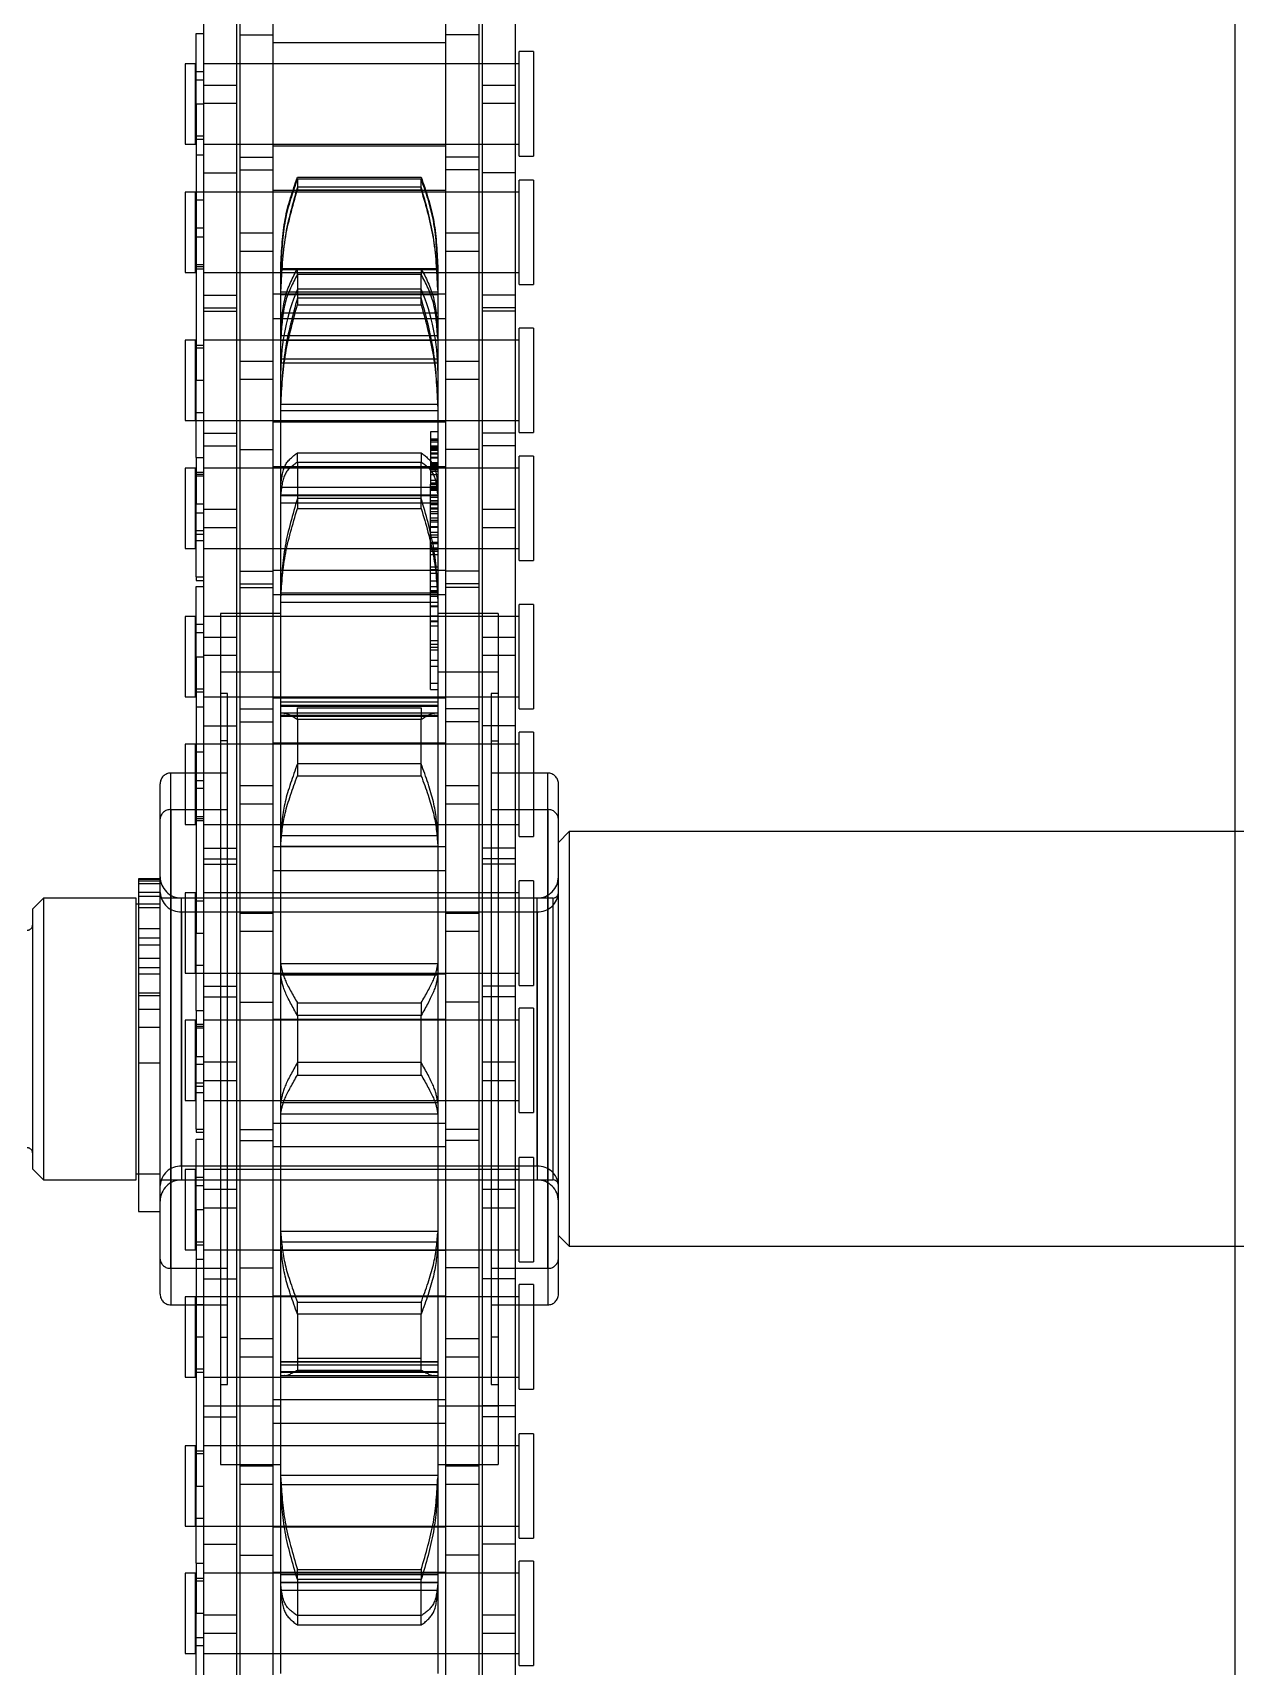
# Model space of a CAD drawing. Header units: metres. Extents: x 0 to 63075, y 0 to 44550.
# Drawn here: x 14335 to 14390.3, y 28570.7 to 28645.7 of the extents above; entities that cross this region are included whole.
import ezdxf

# ---------------------------------------------------------------- set-up
doc = ezdxf.new("R2010")
doc.units = ezdxf.units.M
doc.header["$LTSCALE"] = 75
doc.linetypes.add('HIDDEN2', pattern=[4.7625, 3.175, -1.5875])
for name, color, linetype in [('SDM', 7, 'Continuous'), ('SL1', 8, 'Continuous'), ('SL4', 4, 'Continuous'), ('ST1', 7, 'HIDDEN2')]:
    doc.layers.add(name, color=color, linetype=linetype)

# ---------------------------------------------------------------- blocks, each defined once
blk = doc.blocks.new('A$C29c634ac')
at = {"layer": 'SL1'}
for radius, start, end in [(1821.5, 111.633291, 68.366709), (1758, 110.233541, 69.766459), (1758, 110.234334, 69.765666), (1750, 110.330114, 69.669886)]:
    blk.add_arc((6310.008, 7583.117), radius, start, end, dxfattribs=at)
blk = doc.blocks.new('A$Ca53c419a')
at = {"layer": 'SL4'}
for p, q in [((3669.713, 420.765), (4338.528, 420.765)), ((4160.188, 420.765), (4160.188, 281.235)), ((4179.238, 281.235), (4179.238, 420.765))]:
    blk.add_line(p, q, dxfattribs=at)
at = {"layer": 'ST1'}
for p, q in [((4163.738, 476), (4163.238, 475.5)), ((4163.738, 476), (4175.688, 476)), ((4176.188, 475.5), (4175.688, 476)), ((4176.188, 475.5), (4163.238, 475.5)), ((4163.238, 475.5), (4163.238, 471.245)), ((4176.188, 471.245), (4176.188, 475.5)), ((4177.074, 471.145), (4161.787, 471.145)), ((4161.787, 471.145), (4161.787, 470.145)), ((4163.238, 471.245), (4175.296, 471.245)), ((4163.513, 471.245), (4163.513, 470.145)), ((4163.513, 471.145), (4163.513, 470.145)), ((4168.62, 471.145), (4168.62, 470.145)), ((4170.257, 471.145), (4170.257, 470.145)), ((4171.082, 471.145), (4171.082, 470.145)), ((4171.716, 471.145), (4171.716, 470.145)), ((4171.84, 471.145), (4171.84, 470.145)), ((4172.711, 471.145), (4172.711, 470.145)), ((4172.989, 471.145), (4172.989, 470.145)), ((4173.416, 470.145), (4173.416, 471.145)), ((4174.044, 471.145), (4174.044, 470.145)), ((4174.355, 471.145), (4174.355, 470.145)), ((4174.787, 471.145), (4174.787, 470.145)), ((4175.296, 471.245), (4176.188, 471.245)), ((4175.744, 470.145), (4175.744, 471.145)), ((4175.913, 470.145), (4175.913, 471.245)), ((4175.913, 470.145), (4175.913, 471.145)), ((4176.271, 471.145), (4176.271, 470.145)), ((4176.46, 471.145), (4176.46, 470.145)), ((4176.463, 471.145), (4176.463, 470.145)), ((4176.849, 471.145), (4176.849, 470.145)), ((4176.983, 471.145), (4176.983, 470.145)), ((4177.042, 470.145), (4177.042, 471.145)), ((4177.074, 470.145), (4177.074, 471.145)), ((4157.986, 470.145), (4179.825, 470.145)), ((4163.238, 470.145), (4163.238, 452.105)), ((4176.188, 452.105), (4176.188, 470.145)), ((4179.825, 470.145), (4181.439, 470.145)), ((4180.247, 469.656), (4157.498, 469.656)), ((4157.498, 469.656), (4157.498, 467.056)), ((4159.178, 469.656), (4159.178, 467.056)), ((4159.178, 469.656), (4181.927, 469.656)), ((4163.238, 469.168), (4163.238, 452.832)), ((4175.561, 469.168), (4163.243, 469.168)), ((4163.864, 452.832), (4163.864, 469.168)), ((4163.864, 469.168), (4176.182, 469.168)), ((4175.561, 469.168), (4175.561, 452.832)), ((4176.188, 452.832), (4176.188, 469.168)), ((4180.247, 467.056), (4180.247, 469.656)), ((4181.928, 467.056), (4181.928, 469.656)), ((4140.096, 468.489), (4143.327, 468.489)), ((4145.172, 469), (4141.482, 469)), ((4141.482, 469), (4141.482, 468.526)), ((4141.482, 468.526), (4145.172, 468.526)), ((4141.851, 468.526), (4141.851, 468.157)), ((4142.22, 468.489), (4142.22, 468.157)), ((4143.327, 468.489), (4143.327, 468.157)), ((4145.623, 468.489), (4143.327, 468.489)), ((4144.803, 468.157), (4144.803, 468.526)), ((4144.946, 468.489), (4144.946, 468.157)), ((4145.172, 468.526), (4145.172, 469)), ((4145.623, 468.489), (4149.175, 468.489)), ((4145.623, 468.489), (4145.623, 468.157)), ((4151.02, 469), (4147.33, 469)), ((4147.33, 469), (4147.33, 468.526)), ((4147.33, 468.526), (4151.02, 468.526)), ((4147.33, 468.489), (4147.33, 466.637)), ((4147.699, 468.526), (4147.699, 468.157)), ((4149.175, 468.489), (4149.175, 468.157)), ((4161.875, 468.489), (4149.175, 468.489)), ((4150.651, 468.157), (4150.651, 468.526)), ((4150.794, 468.489), (4150.794, 468.157)), ((4151.02, 468.526), (4151.02, 469)), ((4157.872, 469), (4154.182, 469)), ((4154.182, 469), (4154.182, 468.526)), ((4154.182, 468.526), (4157.872, 468.526)), ((4154.408, 468.489), (4154.408, 468.157)), ((4154.551, 468.526), (4154.551, 468.157)), ((4156.027, 468.489), (4156.027, 468.157)), ((4157.503, 468.157), (4157.503, 468.526)), ((4157.872, 468.526), (4157.872, 469)), ((4157.872, 466.637), (4157.872, 468.489)), ((4159.579, 468.157), (4159.579, 468.489)), ((4163.72, 469), (4160.03, 469)), ((4160.03, 469), (4160.03, 468.526)), ((4160.03, 468.526), (4163.72, 468.526)), ((4160.256, 468.489), (4160.256, 468.157)), ((4160.399, 468.526), (4160.399, 468.157)), ((4161.875, 468.489), (4161.875, 468.157)), ((4161.875, 468.489), (4165.106, 468.489)), ((4162.982, 468.489), (4162.982, 468.157)), ((4163.351, 468.157), (4163.351, 468.526)), ((4163.72, 468.526), (4163.72, 469)), ((4165.106, 468.489), (4165.106, 468.157)), ((4165.427, 468.489), (4165.427, 468.157)), ((4165.572, 468.489), (4165.427, 468.489)), ((4165.572, 468.489), (4165.572, 468.157)), ((4165.572, 468.489), (4168.901, 468.489)), ((4166.884, 469), (4166.882, 469)), ((4166.882, 469), (4166.882, 468.526)), ((4166.882, 468.526), (4170.572, 468.526)), ((4170.572, 469), (4166.884, 469)), ((4167.251, 468.526), (4167.251, 468.157)), ((4167.549, 468.489), (4167.549, 468.157)), ((4167.693, 468.489), (4167.693, 468.157)), ((4168.553, 468.489), (4168.553, 468.157)), ((4168.901, 468.489), (4168.901, 468.157)), ((4171.023, 468.489), (4168.901, 468.489)), ((4170.203, 468.157), (4170.203, 468.526)), ((4170.3, 468.489), (4170.3, 468.157)), ((4170.387, 468.489), (4170.387, 468.157)), ((4170.572, 468.526), (4170.572, 469)), ((4171.023, 468.489), (4174.575, 468.489)), ((4171.023, 468.489), (4171.023, 468.157)), ((4176.42, 469), (4172.73, 469)), ((4172.73, 469), (4172.73, 468.526)), ((4172.73, 468.526), (4176.42, 468.526)), ((4172.73, 468.489), (4172.73, 466.637)), ((4173.099, 468.526), (4173.099, 468.157)), ((4174.575, 468.489), (4174.575, 468.157)), ((4187.275, 468.489), (4174.575, 468.489)), ((4176.051, 468.157), (4176.051, 468.526)), ((4176.194, 468.489), (4176.194, 468.157)), ((4176.42, 468.526), (4176.42, 469)), ((4179.569, 469), (4179.566, 469)), ((4179.566, 469), (4179.566, 468.526)), ((4179.566, 468.526), (4183.256, 468.526)), ((4183.256, 469), (4179.569, 469)), ((4179.751, 468.489), (4179.751, 468.157)), ((4179.838, 468.489), (4179.838, 468.157)), ((4179.935, 468.526), (4179.935, 468.157)), ((4181.237, 468.489), (4181.237, 468.157)), ((4181.585, 468.489), (4181.585, 468.157)), ((4182.887, 468.157), (4182.887, 468.526)), ((4183.256, 468.526), (4183.256, 469)), ((4183.256, 466.637), (4183.256, 468.489)), ((4184.963, 468.157), (4184.963, 468.489)), ((4189.12, 469), (4185.43, 469)), ((4185.43, 469), (4185.43, 468.526)), ((4185.43, 468.526), (4189.12, 468.526)), ((4185.656, 468.489), (4185.656, 468.157)), ((4185.799, 468.526), (4185.799, 468.157)), ((4187.275, 468.489), (4187.275, 468.157)), ((4187.275, 468.489), (4190.506, 468.489)), ((4188.382, 468.489), (4188.382, 468.157)), ((4188.751, 468.157), (4188.751, 468.526)), ((4189.12, 468.526), (4189.12, 469)), ((4190.506, 468.489), (4190.506, 468.157)), ((4190.778, 468.489), (4190.778, 468.157)), ((4190.951, 468.489), (4190.778, 468.489)), ((4190.951, 468.489), (4190.951, 468.157)), ((4190.951, 468.489), (4194.297, 468.489)), ((4192.248, 469), (4192.245, 469)), ((4192.245, 469), (4192.245, 468.526)), ((4192.245, 468.526), (4195.935, 468.526)), ((4195.935, 469), (4192.248, 469)), ((4192.614, 468.526), (4192.614, 468.157)), ((4192.898, 468.489), (4192.898, 468.157)), ((4193.071, 468.489), (4193.071, 468.157)), ((4193.882, 468.489), (4193.882, 468.157)), ((4194.297, 468.489), (4194.297, 468.157)), ((4196.423, 468.489), (4194.297, 468.489)), ((4195.566, 468.157), (4195.566, 468.526)), ((4195.654, 468.489), (4195.654, 468.157)), ((4195.758, 468.489), (4195.758, 468.157)), ((4195.935, 468.526), (4195.935, 469)), ((4196.423, 468.489), (4199.975, 468.489)), ((4196.423, 468.489), (4196.423, 468.157)), ((4201.82, 469), (4198.13, 469)), ((4198.13, 469), (4198.13, 468.526)), ((4198.13, 468.526), (4201.82, 468.526)), ((4198.13, 468.489), (4198.13, 466.637)), ((4198.499, 468.526), (4198.499, 468.157)), ((4199.975, 468.489), (4199.975, 468.157)), ((4212.675, 468.489), (4199.975, 468.489)), ((4201.451, 468.157), (4201.451, 468.526)), ((4201.594, 468.489), (4201.594, 468.157)), ((4201.82, 468.526), (4201.82, 469)), ((4204.926, 469), (4204.923, 469)), ((4204.923, 469), (4204.923, 468.526)), ((4204.923, 468.526), (4208.613, 468.526)), ((4208.613, 469), (4204.926, 469)), ((4205.1, 468.489), (4205.1, 468.157)), ((4205.203, 468.489), (4205.203, 468.157)), ((4205.292, 468.526), (4205.292, 468.157)), ((4206.56, 468.489), (4206.56, 468.157)), ((4206.976, 468.489), (4206.976, 468.157)), ((4208.244, 468.157), (4208.244, 468.526)), ((4208.613, 468.526), (4208.613, 469)), ((4208.613, 466.637), (4208.613, 468.489)), ((4210.32, 468.157), (4210.32, 468.489)), ((4214.52, 469), (4210.83, 469)), ((4210.83, 469), (4210.83, 468.526)), ((4210.83, 468.526), (4214.52, 468.526)), ((4211.056, 468.489), (4211.056, 468.157)), ((4211.199, 468.526), (4211.199, 468.157)), ((4212.675, 468.489), (4212.675, 468.157)), ((4212.675, 468.489), (4215.906, 468.489)), ((4213.782, 468.489), (4213.782, 468.157)), ((4214.151, 468.157), (4214.151, 468.526)), ((4214.52, 468.526), (4214.52, 469)), ((4215.906, 468.489), (4215.906, 468.157)), ((4142.395, 468.157), (4133.3, 468.157)), ((4141.482, 468.157), (4141.482, 466.637)), ((4141.482, 468.157), (4141.482, 453.659)), ((4143.255, 468.157), (4142.395, 468.157)), ((4142.395, 466.637), (4142.395, 468.157)), ((4152.35, 468.157), (4143.255, 468.157)), ((4143.255, 468.157), (4143.255, 466.637)), ((4145.172, 466.637), (4145.172, 468.157)), ((4145.172, 453.659), (4145.172, 468.157)), ((4146.502, 468.157), (4146.502, 466.637)), ((4147.33, 468.157), (4147.33, 453.659)), ((4151.02, 466.637), (4151.02, 468.157)), ((4151.02, 453.659), (4151.02, 468.157)), ((4152.35, 468.157), (4152.35, 466.637)), ((4158.7, 468.157), (4152.35, 468.157)), ((4152.852, 468.157), (4152.852, 466.637)), ((4154.182, 468.157), (4154.182, 466.637)), ((4154.182, 468.157), (4154.182, 453.659)), ((4157.872, 453.659), (4157.872, 468.157)), ((4158.7, 468.157), (4158.7, 466.637)), ((4167.795, 468.157), (4158.7, 468.157)), ((4160.03, 468.157), (4160.03, 466.637)), ((4160.03, 468.157), (4160.03, 453.659)), ((4161.947, 466.637), (4161.947, 468.157)), ((4162.807, 468.157), (4162.807, 466.637)), ((4163.72, 466.637), (4163.72, 468.157)), ((4163.72, 453.659), (4163.72, 468.157)), ((4166.882, 468.157), (4166.882, 466.637)), ((4166.882, 468.157), (4166.882, 453.659)), ((4168.655, 468.157), (4167.795, 468.157)), ((4167.795, 466.637), (4167.795, 468.157)), ((4177.75, 468.157), (4168.655, 468.157)), ((4168.655, 468.157), (4168.655, 466.637)), ((4170.572, 466.637), (4170.572, 468.157)), ((4170.572, 453.659), (4170.572, 468.157)), ((4171.653, 468.157), (4171.653, 466.637)), ((4172.143, 468.157), (4172.143, 466.637)), ((4172.73, 468.157), (4172.73, 453.659)), ((4176.42, 466.637), (4176.42, 468.157)), ((4176.42, 453.659), (4176.42, 468.157)), ((4177.75, 468.157), (4177.75, 466.637)), ((4184.1, 468.157), (4177.75, 468.157)), ((4177.995, 468.157), (4177.995, 466.637)), ((4178.485, 468.157), (4178.485, 466.637)), ((4179.566, 468.157), (4179.566, 466.637)), ((4179.566, 468.157), (4179.566, 453.659)), ((4183.256, 453.659), (4183.256, 468.157)), ((4184.1, 468.157), (4184.1, 466.637)), ((4193.195, 468.157), (4184.1, 468.157)), ((4185.43, 468.157), (4185.43, 466.637)), ((4185.43, 468.157), (4185.43, 453.659)), ((4187.331, 466.637), (4187.331, 468.157)), ((4188.17, 468.157), (4188.17, 466.637)), ((4189.12, 466.637), (4189.12, 468.157)), ((4189.12, 453.659), (4189.12, 468.157)), ((4192.245, 468.157), (4192.245, 466.637)), ((4192.245, 468.157), (4192.245, 453.659)), ((4194.055, 468.157), (4193.195, 468.157)), ((4193.195, 466.637), (4193.195, 468.157)), ((4203.15, 468.157), (4194.055, 468.157)), ((4194.055, 468.157), (4194.055, 466.637)), ((4195.935, 466.637), (4195.935, 468.157)), ((4195.935, 453.659), (4195.935, 468.157)), ((4196.967, 468.157), (4196.967, 466.637)), ((4197.551, 468.157), (4197.551, 466.637)), ((4198.13, 468.157), (4198.13, 453.659)), ((4201.82, 466.637), (4201.82, 468.157)), ((4201.82, 453.659), (4201.82, 468.157)), ((4203.15, 468.157), (4203.15, 466.637)), ((4209.5, 468.157), (4203.15, 468.157)), ((4203.306, 468.157), (4203.306, 466.637)), ((4203.89, 468.157), (4203.89, 466.637)), ((4204.923, 468.157), (4204.923, 466.637)), ((4204.923, 468.157), (4204.923, 453.659)), ((4208.613, 453.659), (4208.613, 468.157)), ((4209.5, 468.157), (4209.5, 466.637)), ((4218.595, 468.157), (4209.5, 468.157)), ((4210.83, 468.157), (4210.83, 466.637)), ((4210.83, 468.157), (4210.83, 453.659)), ((4212.688, 466.637), (4212.688, 468.157)), ((4213.526, 468.157), (4213.526, 466.637)), ((4214.52, 466.637), (4214.52, 468.157)), ((4214.52, 453.659), (4214.52, 468.157)), ((4186.567, 467.375), (4150.169, 467.375)), ((4150.169, 467.375), (4150.169, 464.605)), ((4152.858, 467.375), (4152.858, 464.605)), ((4153.833, 467.375), (4153.833, 467.056)), ((4153.833, 467.056), (4183.407, 467.056)), ((4156.018, 467.375), (4156.018, 467.056)), ((4183.407, 467.056), (4183.407, 467.375)), ((4183.407, 467.056), (4185.592, 467.056)), ((4185.592, 467.056), (4185.592, 467.375)), ((4186.567, 464.605), (4186.567, 467.375)), ((4189.257, 467.375), (4186.567, 467.375)), ((4189.257, 464.605), (4189.257, 467.375)), ((4142.395, 466.637), (4133.3, 466.637)), ((4146, 466.485), (4139.65, 466.485)), ((4141.482, 466.485), (4141.482, 464.965)), ((4143.255, 466.637), (4142.395, 466.637)), ((4152.35, 466.637), (4143.255, 466.637)), ((4145.172, 464.965), (4145.172, 466.485)), ((4146, 466.485), (4146, 464.965)), ((4155.095, 466.485), (4146, 466.485)), ((4147.33, 466.485), (4147.33, 464.965)), ((4149.247, 464.965), (4149.247, 466.485)), ((4150.107, 466.485), (4150.107, 464.965)), ((4151.02, 464.965), (4151.02, 466.485)), ((4158.7, 466.637), (4152.35, 466.637)), ((4154.182, 466.485), (4154.182, 464.965)), ((4155.955, 466.485), (4155.095, 466.485)), ((4155.095, 464.965), (4155.095, 466.485)), ((4165.05, 466.485), (4155.955, 466.485)), ((4155.955, 466.485), (4155.955, 464.965)), ((4157.872, 464.965), (4157.872, 466.485)), ((4167.795, 466.637), (4158.7, 466.637)), ((4159.202, 466.485), (4159.202, 464.965)), ((4160.03, 466.485), (4160.03, 464.965)), ((4163.72, 464.965), (4163.72, 466.485)), ((4165.05, 466.485), (4165.05, 464.965)), ((4171.4, 466.485), (4165.05, 466.485)), ((4165.552, 466.485), (4165.552, 464.965)), ((4166.882, 466.485), (4166.882, 464.965)), ((4168.655, 466.637), (4167.795, 466.637)), ((4177.75, 466.637), (4168.655, 466.637)), ((4170.572, 464.965), (4170.572, 466.485)), ((4171.4, 466.485), (4171.4, 464.965)), ((4180.495, 466.485), (4171.4, 466.485)), ((4172.73, 466.485), (4172.73, 464.965)), ((4174.647, 464.965), (4174.647, 466.485)), ((4175.491, 466.485), (4175.491, 464.965)), ((4176.42, 464.965), (4176.42, 466.485)), ((4184.1, 466.637), (4177.75, 466.637)), ((4179.566, 466.485), (4179.566, 464.965)), ((4181.355, 466.485), (4180.495, 466.485)), ((4180.495, 464.965), (4180.495, 466.485)), ((4190.45, 466.485), (4181.355, 466.485)), ((4181.355, 466.485), (4181.355, 464.965)), ((4183.256, 464.965), (4183.256, 466.485)), ((4193.195, 466.637), (4184.1, 466.637)), ((4184.289, 466.485), (4184.289, 464.965)), ((4184.873, 466.485), (4184.873, 464.965)), ((4185.43, 466.485), (4185.43, 464.965)), ((4189.12, 464.965), (4189.12, 466.485)), ((4190.45, 466.485), (4190.45, 464.965)), ((4196.8, 466.485), (4190.45, 466.485)), ((4190.628, 466.485), (4190.628, 464.965)), ((4191.212, 466.485), (4191.212, 464.965)), ((4192.245, 466.485), (4192.245, 464.965)), ((4194.055, 466.637), (4193.195, 466.637)), ((4203.15, 466.637), (4194.055, 466.637)), ((4195.935, 464.965), (4195.935, 466.485)), ((4196.8, 466.485), (4196.8, 464.965)), ((4205.895, 466.485), (4196.8, 466.485)), ((4198.13, 466.485), (4198.13, 464.965)), ((4200.01, 464.965), (4200.01, 466.485)), ((4200.848, 466.485), (4200.848, 464.965)), ((4201.82, 464.965), (4201.82, 466.485)), ((4209.5, 466.637), (4203.15, 466.637)), ((4204.923, 466.485), (4204.923, 464.965)), ((4206.755, 466.485), (4205.895, 466.485)), ((4205.895, 464.965), (4205.895, 466.485)), ((4215.85, 466.485), (4206.755, 466.485)), ((4206.755, 466.485), (4206.755, 464.965)), ((4208.613, 464.965), (4208.613, 466.485)), ((4218.595, 466.637), (4209.5, 466.637)), ((4209.645, 466.485), (4209.645, 464.965)), ((4210.23, 466.485), (4210.23, 464.965)), ((4210.83, 466.485), (4210.83, 464.965)), ((4214.52, 464.965), (4214.52, 466.485)), ((4215.85, 466.485), (4215.85, 464.965)), ((4222.2, 466.485), (4215.85, 466.485)), ((4146, 464.965), (4139.65, 464.965)), ((4140.557, 464.605), (4144.309, 464.605)), ((4141.482, 464.965), (4141.482, 457.035)), ((4144.309, 464.605), (4149.129, 464.605)), ((4144.369, 457.395), (4144.369, 464.605)), ((4144.732, 457.395), (4144.732, 464.605)), ((4144.746, 457.395), (4144.746, 464.605)), ((4145.087, 457.395), (4145.087, 464.605)), ((4145.172, 457.035), (4145.172, 464.965)), ((4145.215, 464.965), (4145.215, 457.035)), ((4155.095, 464.965), (4146, 464.965)), ((4147.287, 457.035), (4147.287, 464.965)), ((4147.33, 464.965), (4147.33, 457.035)), ((4149.129, 464.605), (4149.232, 464.605)), ((4149.232, 457.395), (4149.232, 464.605)), ((4149.232, 464.605), (4154.375, 464.605)), ((4149.654, 457.395), (4149.654, 464.605)), ((4151.02, 457.035), (4151.02, 464.965)), ((4152.067, 464.965), (4152.067, 457.035)), ((4153.135, 457.035), (4153.135, 464.965)), ((4154.182, 464.965), (4154.182, 457.035)), ((4154.246, 464.608), (4154.246, 457.393)), ((4154.375, 464.605), (4160.307, 464.605)), ((4154.392, 457.395), (4154.392, 464.605)), ((4154.423, 457.395), (4154.423, 464.605)), ((4154.74, 464.608), (4154.74, 457.393)), ((4154.857, 457.395), (4154.857, 464.605)), ((4154.882, 457.395), (4154.882, 464.605)), ((4155.955, 464.965), (4155.095, 464.965)), ((4165.05, 464.965), (4155.955, 464.965)), ((4157.872, 457.035), (4157.872, 464.965)), ((4157.915, 464.965), (4157.915, 457.035)), ((4159.987, 457.035), (4159.987, 464.965)), ((4160.03, 464.965), (4160.03, 457.035)), ((4160.307, 464.605), (4160.378, 464.605)), ((4160.378, 457.395), (4160.378, 464.605)), ((4160.378, 464.605), (4166.263, 464.605)), ((4160.875, 457.395), (4160.875, 464.605)), ((4163.72, 457.035), (4163.72, 464.965)), ((4164.767, 464.965), (4164.767, 457.035)), ((4171.4, 464.965), (4165.05, 464.965)), ((4165.835, 457.035), (4165.835, 464.965)), ((4166.263, 457.395), (4166.263, 464.605)), ((4166.263, 464.605), (4166.291, 464.605)), ((4166.291, 464.605), (4172.621, 464.605)), ((4166.775, 457.395), (4166.775, 464.605)), ((4166.882, 464.965), (4166.882, 457.035)), ((4170.572, 457.035), (4170.572, 464.965)), ((4170.615, 464.965), (4170.615, 457.035)), ((4180.495, 464.965), (4171.4, 464.965)), ((4172.621, 464.605), (4172.65, 464.605)), ((4172.65, 457.395), (4172.65, 464.605)), ((4172.65, 464.605), (4178.55, 464.605)), ((4172.687, 457.035), (4172.687, 464.965)), ((4172.73, 464.965), (4172.73, 457.035)), ((4173.162, 457.395), (4173.162, 464.605)), ((4176.42, 457.035), (4176.42, 464.965)), ((4177.451, 464.965), (4177.451, 457.035)), ((4178.535, 457.035), (4178.535, 464.965)), ((4178.55, 457.395), (4178.55, 464.605)), ((4178.55, 464.605), (4178.619, 464.605)), ((4178.619, 464.605), (4184.583, 464.605)), ((4179.047, 457.395), (4179.047, 464.605)), ((4179.566, 464.965), (4179.566, 457.035)), ((4181.355, 464.965), (4180.495, 464.965)), ((4190.45, 464.965), (4181.355, 464.965)), ((4183.256, 457.035), (4183.256, 464.965)), ((4183.315, 464.965), (4183.315, 457.035)), ((4184.543, 464.605), (4184.543, 457.395)), ((4184.568, 457.395), (4184.568, 464.605)), ((4184.583, 464.605), (4189.771, 464.605)), ((4184.685, 457.393), (4184.685, 464.608)), ((4185.002, 464.605), (4185.002, 457.395)), ((4185.033, 457.395), (4185.033, 464.605)), ((4185.179, 457.393), (4185.179, 464.608)), ((4185.371, 457.035), (4185.371, 464.965)), ((4185.43, 464.965), (4185.43, 457.035)), ((4189.12, 457.035), (4189.12, 464.965)), ((4189.771, 457.395), (4189.771, 464.605)), ((4189.771, 464.605), (4189.874, 464.605)), ((4189.874, 464.605), (4194.752, 464.605)), ((4190.13, 464.965), (4190.13, 457.035)), ((4190.193, 457.395), (4190.193, 464.605)), ((4196.8, 464.965), (4190.45, 464.965)), ((4191.235, 457.035), (4191.235, 464.965)), ((4192.245, 464.965), (4192.245, 457.035)), ((4194.338, 464.605), (4194.338, 457.395)), ((4194.679, 464.605), (4194.679, 457.395)), ((4194.693, 457.395), (4194.693, 464.605)), ((4194.752, 464.605), (4198.573, 464.605)), ((4195.056, 457.395), (4195.056, 464.605)), ((4195.935, 457.035), (4195.935, 464.965)), ((4196.015, 464.965), (4196.015, 457.035)), ((4205.895, 464.965), (4196.8, 464.965)), ((4198.05, 457.035), (4198.05, 464.965)), ((4198.13, 464.965), (4198.13, 457.035)), ((4198.573, 457.395), (4198.573, 464.605)), ((4198.573, 464.605), (4198.696, 464.605)), ((4198.696, 464.605), (4200.42, 464.605)), ((4198.868, 457.395), (4198.868, 464.605)), ((4200.42, 464.605), (4201.9, 464.605)), ((4200.773, 464.605), (4200.773, 457.395)), ((4200.954, 464.605), (4200.954, 457.395)), ((4201.806, 457.395), (4201.806, 464.605)), ((4201.82, 457.035), (4201.82, 464.965)), ((4201.9, 464.605), (4203.893, 464.605)), ((4202.022, 457.395), (4202.022, 464.605)), ((4202.808, 464.965), (4202.808, 457.035)), ((4203.07, 464.605), (4203.07, 457.395)), ((4203.893, 457.395), (4203.893, 464.605)), ((4203.893, 464.605), (4204.023, 464.605)), ((4203.935, 457.035), (4203.935, 464.965)), ((4204.023, 464.605), (4205.167, 464.605)), ((4204.028, 457.395), (4204.028, 464.605)), ((4204.923, 464.965), (4204.923, 457.035)), ((4205.048, 457.395), (4205.048, 464.605)), ((4205.091, 457.395), (4205.091, 464.605)), ((4205.091, 464.605), (4205.211, 464.605)), ((4206.755, 464.965), (4205.895, 464.965)), ((4215.85, 464.965), (4206.755, 464.965)), ((4208.613, 457.035), (4208.613, 464.965)), ((4208.715, 464.965), (4208.715, 457.035)), ((4210.728, 457.035), (4210.728, 464.965)), ((4210.83, 464.965), (4210.83, 457.035)), ((4214.52, 457.035), (4214.52, 464.965)), ((4215.486, 464.965), (4215.486, 457.035)), ((4222.2, 464.965), (4215.85, 464.965)), ((4144.878, 463.843), (4142.79, 463.843)), ((4142.79, 463.843), (4142.79, 458.157)), ((4143.22, 458.157), (4143.22, 463.843)), ((4144.878, 458.157), (4144.878, 463.843)), ((4144.878, 463.843), (4145.334, 463.843)), ((4145.334, 463.843), (4145.334, 458.157)), ((4157.074, 463.843), (4154.504, 463.843)), ((4154.504, 463.843), (4154.504, 458.157)), ((4155.04, 458.157), (4155.04, 463.843)), ((4157.074, 458.157), (4157.074, 463.843)), ((4157.074, 463.843), (4157.624, 463.843)), ((4157.624, 463.843), (4157.624, 458.157)), ((4170.795, 463.843), (4168.052, 463.843)), ((4168.052, 463.843), (4168.052, 458.157)), ((4168.63, 458.157), (4168.63, 463.843)), ((4170.795, 458.157), (4170.795, 463.843)), ((4170.795, 463.843), (4171.373, 463.843)), ((4171.373, 463.843), (4171.373, 458.157)), ((4184.385, 463.843), (4181.801, 463.843)), ((4181.801, 463.843), (4181.801, 458.157)), ((4182.351, 458.157), (4182.351, 463.843)), ((4184.385, 458.157), (4184.385, 463.843)), ((4184.385, 463.843), (4184.921, 463.843)), ((4184.921, 463.843), (4184.921, 458.157)), ((4196.205, 463.843), (4194.091, 463.843)), ((4194.091, 463.843), (4194.091, 458.157)), ((4194.547, 458.157), (4194.547, 463.843)), ((4196.205, 458.157), (4196.205, 463.843)), ((4196.205, 463.843), (4196.635, 463.843)), ((4196.635, 463.843), (4196.635, 458.157)), ((4204.156, 463.843), (4203.441, 463.843)), ((4203.441, 463.843), (4203.441, 458.157)), ((4203.748, 458.157), (4203.748, 463.843)), ((4204.156, 458.157), (4204.156, 463.843)), ((4204.83, 463.843), (4204.156, 463.843)), ((4204.83, 458.157), (4204.83, 463.843)), ((4204.83, 463.843), (4205.102, 463.843)), ((4205.102, 463.843), (4205.102, 458.157)), ((4208.723, 463.843), (4208.723, 458.157)), ((4209.219, 463.843), (4208.723, 463.843)), ((4208.843, 458.157), (4208.843, 463.843)), ((4209.219, 458.157), (4209.219, 463.843)), ((4209.3, 463.843), (4209.3, 458.157)), ((4142.79, 458.157), (4144.878, 458.157)), ((4145.334, 458.157), (4144.878, 458.157)), ((4154.504, 458.157), (4157.074, 458.157)), ((4157.624, 458.157), (4157.074, 458.157)), ((4168.052, 458.157), (4170.795, 458.157)), ((4171.373, 458.157), (4170.795, 458.157)), ((4181.801, 458.157), (4184.385, 458.157)), ((4184.921, 458.157), (4184.385, 458.157)), ((4194.091, 458.157), (4196.205, 458.157)), ((4196.635, 458.157), (4196.205, 458.157)), ((4203.441, 458.157), (4204.156, 458.157)), ((4204.156, 458.157), (4204.83, 458.157)), ((4205.102, 458.157), (4204.83, 458.157)), ((4208.723, 458.157), (4209.219, 458.157)), ((4144.309, 457.395), (4140.557, 457.395)), ((4149.129, 457.395), (4144.309, 457.395)), ((4149.232, 457.395), (4149.129, 457.395)), ((4154.375, 457.395), (4149.232, 457.395)), ((4150.169, 457.395), (4150.169, 454.625)), ((4152.858, 457.395), (4152.858, 454.625)), ((4160.307, 457.395), (4154.375, 457.395)), ((4160.378, 457.395), (4160.307, 457.395)), ((4166.263, 457.395), (4160.378, 457.395)), ((4166.291, 457.395), (4166.263, 457.395)), ((4172.621, 457.395), (4166.291, 457.395)), ((4172.65, 457.395), (4172.621, 457.395)), ((4178.55, 457.395), (4172.65, 457.395)), ((4178.619, 457.395), (4178.55, 457.395)), ((4184.583, 457.395), (4178.619, 457.395)), ((4189.771, 457.395), (4184.583, 457.395)), ((4185.766, 457.73), (4186.839, 457.73)), ((4185.766, 457.73), (4185.766, 457.395)), ((4186.067, 457.73), (4186.067, 457.395)), ((4186.567, 454.625), (4186.567, 457.395)), ((4186.839, 457.73), (4187.112, 457.73)), ((4186.839, 457.73), (4186.839, 457.395)), ((4187.112, 457.73), (4189.16, 457.73)), ((4187.112, 457.73), (4187.112, 457.395)), ((4187.585, 457.73), (4187.585, 457.395)), ((4187.714, 457.73), (4187.714, 457.395)), ((4187.856, 457.73), (4187.856, 457.395)), ((4188.015, 457.73), (4188.015, 457.395)), ((4188.686, 457.73), (4188.686, 457.395)), ((4188.888, 457.73), (4188.888, 457.395)), ((4188.919, 457.73), (4188.919, 457.395)), ((4189.16, 457.73), (4189.16, 457.395)), ((4189.16, 457.73), (4190.052, 457.73)), ((4189.257, 454.625), (4189.257, 457.395)), ((4189.583, 457.73), (4189.583, 457.395)), ((4189.608, 457.73), (4189.608, 457.395)), ((4189.874, 457.395), (4189.771, 457.395)), ((4194.752, 457.395), (4189.874, 457.395)), ((4190.052, 457.73), (4190.323, 457.73)), ((4190.052, 457.73), (4190.052, 457.395)), ((4190.272, 457.73), (4190.272, 457.395)), ((4190.318, 457.73), (4190.318, 457.395)), ((4190.323, 457.73), (4190.323, 457.395)), ((4190.323, 457.73), (4191.408, 457.73)), ((4190.503, 457.73), (4190.503, 457.395)), ((4190.768, 457.73), (4190.768, 457.395)), ((4191.112, 457.73), (4191.112, 457.395)), ((4191.288, 457.73), (4191.288, 457.395)), ((4191.408, 457.73), (4191.642, 457.73)), ((4191.408, 457.73), (4191.408, 457.395)), ((4191.642, 457.73), (4192.995, 457.73)), ((4191.974, 457.73), (4191.974, 457.395)), ((4192.12, 457.73), (4192.12, 457.395)), ((4192.193, 457.73), (4192.193, 457.395)), ((4192.273, 457.73), (4192.273, 457.395)), ((4192.481, 457.73), (4192.481, 457.395)), ((4192.54, 457.73), (4192.54, 457.395)), ((4192.762, 457.73), (4192.762, 457.395)), ((4192.869, 457.73), (4192.869, 457.395)), ((4192.995, 457.73), (4192.995, 457.395)), ((4192.995, 457.73), (4193.225, 457.73)), ((4192.998, 457.73), (4192.998, 457.395)), ((4193.225, 457.73), (4193.225, 457.395)), ((4193.225, 457.73), (4194.116, 457.73)), ((4193.263, 457.73), (4193.263, 457.395)), ((4193.479, 457.73), (4193.479, 457.395)), ((4193.554, 457.73), (4193.554, 457.395)), ((4193.652, 457.73), (4193.652, 457.395)), ((4193.855, 457.73), (4193.855, 457.395)), ((4193.94, 457.73), (4193.94, 457.395)), ((4194.062, 457.73), (4194.062, 457.395)), ((4194.116, 457.73), (4194.116, 457.395)), ((4194.116, 457.73), (4194.292, 457.73)), ((4194.263, 457.73), (4194.263, 457.395)), ((4194.292, 457.73), (4194.292, 457.395)), ((4194.292, 457.73), (4194.978, 457.73)), ((4194.431, 457.73), (4194.431, 457.395)), ((4194.451, 457.73), (4194.451, 457.395)), ((4194.598, 457.73), (4194.598, 457.395)), ((4194.716, 457.73), (4194.716, 457.395)), ((4198.573, 457.395), (4194.752, 457.395)), ((4194.926, 457.73), (4194.926, 457.395)), ((4194.955, 457.73), (4194.955, 457.395)), ((4194.978, 457.73), (4194.978, 457.395)), ((4194.978, 457.73), (4195.197, 457.73)), ((4194.984, 457.73), (4194.984, 457.395)), ((4195.019, 457.73), (4195.019, 457.395)), ((4195.089, 457.73), (4195.089, 457.395)), ((4195.105, 457.73), (4195.105, 457.395)), ((4195.197, 457.73), (4195.197, 457.395)), ((4195.653, 457.73), (4195.197, 457.73)), ((4195.259, 457.73), (4195.259, 457.395)), ((4195.391, 457.73), (4195.391, 457.395)), ((4195.653, 457.73), (4195.653, 457.395)), ((4196.435, 457.73), (4195.653, 457.73)), ((4195.794, 457.73), (4195.794, 457.395)), ((4195.818, 457.73), (4195.818, 457.395)), ((4195.894, 457.73), (4195.894, 457.395)), ((4196.046, 457.73), (4196.046, 457.395)), ((4196.104, 457.73), (4196.104, 457.395)), ((4196.143, 457.73), (4196.143, 457.395)), ((4196.205, 457.73), (4196.205, 457.395)), ((4196.405, 457.73), (4196.405, 457.395)), ((4196.414, 457.73), (4196.414, 457.395)), ((4196.433, 457.73), (4196.433, 457.395)), ((4196.435, 457.73), (4196.435, 457.395)), ((4196.765, 457.73), (4196.435, 457.73)), ((4196.442, 457.73), (4196.442, 457.395)), ((4196.593, 457.73), (4196.593, 457.395)), ((4196.614, 457.395), (4196.614, 457.73)), ((4196.632, 457.73), (4196.632, 457.395)), ((4196.633, 457.395), (4196.633, 457.73)), ((4196.854, 457.73), (4196.765, 457.73)), ((4196.765, 457.73), (4196.765, 457.395)), ((4196.783, 457.395), (4196.783, 457.73)), ((4196.854, 457.73), (4196.854, 457.395)), ((4197.151, 457.73), (4196.854, 457.73)), ((4196.875, 457.73), (4196.875, 457.395)), ((4196.94, 457.73), (4196.94, 457.395)), ((4196.946, 457.395), (4196.946, 457.73)), ((4197.151, 457.73), (4197.151, 457.395)), ((4197.226, 457.73), (4197.151, 457.73)), ((4197.226, 457.73), (4197.226, 457.395)), ((4197.61, 457.73), (4197.226, 457.73)), ((4197.275, 457.395), (4197.275, 457.73)), ((4197.61, 457.395), (4197.61, 457.73)), ((4198.696, 457.395), (4198.573, 457.395)), ((4200.42, 457.395), (4198.696, 457.395)), ((4201.9, 457.395), (4200.42, 457.395)), ((4203.893, 457.395), (4201.9, 457.395)), ((4204.023, 457.395), (4203.893, 457.395)), ((4205.167, 457.395), (4204.023, 457.395)), ((4205.211, 457.395), (4205.091, 457.395)), ((4146, 457.035), (4139.65, 457.035)), ((4141.482, 457.035), (4141.482, 455.515)), ((4145.172, 455.515), (4145.172, 457.035)), ((4146, 455.515), (4146, 457.035)), ((4155.095, 457.035), (4146, 457.035)), ((4147.33, 457.035), (4147.33, 455.515)), ((4149.247, 455.515), (4149.247, 457.035)), ((4150.107, 457.035), (4150.107, 455.515)), ((4151.02, 455.515), (4151.02, 457.035)), ((4154.182, 457.035), (4154.182, 455.515)), ((4155.955, 457.035), (4155.095, 457.035)), ((4155.095, 455.515), (4155.095, 457.035)), ((4165.05, 457.035), (4155.955, 457.035)), ((4155.955, 457.035), (4155.955, 455.515)), ((4157.872, 455.515), (4157.872, 457.035)), ((4159.202, 455.515), (4159.202, 457.035)), ((4160.03, 457.035), (4160.03, 455.515)), ((4163.72, 455.515), (4163.72, 457.035)), ((4165.05, 455.515), (4165.05, 457.035)), ((4171.4, 457.035), (4165.05, 457.035)), ((4165.552, 455.515), (4165.552, 457.035)), ((4166.882, 457.035), (4166.882, 455.515)), ((4170.572, 455.515), (4170.572, 457.035)), ((4171.4, 455.515), (4171.4, 457.035)), ((4180.495, 457.035), (4171.4, 457.035)), ((4172.73, 457.035), (4172.73, 455.515)), ((4174.647, 455.515), (4174.647, 457.035)), ((4175.491, 457.035), (4175.491, 455.515)), ((4176.42, 455.515), (4176.42, 457.035)), ((4179.566, 457.035), (4179.566, 455.515)), ((4181.355, 457.035), (4180.495, 457.035)), ((4180.495, 455.515), (4180.495, 457.035)), ((4190.45, 457.035), (4181.355, 457.035)), ((4181.355, 457.035), (4181.355, 455.515)), ((4183.256, 455.515), (4183.256, 457.035)), ((4184.289, 455.515), (4184.289, 457.035)), ((4184.873, 455.515), (4184.873, 457.035)), ((4185.43, 457.035), (4185.43, 455.515)), ((4189.12, 455.515), (4189.12, 457.035)), ((4190.45, 455.515), (4190.45, 457.035)), ((4196.8, 457.035), (4190.45, 457.035)), ((4190.628, 455.515), (4190.628, 457.035)), ((4191.212, 455.515), (4191.212, 457.035)), ((4192.245, 457.035), (4192.245, 455.515)), ((4195.935, 455.515), (4195.935, 457.035)), ((4196.8, 455.515), (4196.8, 457.035)), ((4205.895, 457.035), (4196.8, 457.035)), ((4198.13, 457.035), (4198.13, 455.515)), ((4200.01, 455.515), (4200.01, 457.035)), ((4200.848, 457.035), (4200.848, 455.515)), ((4201.82, 455.515), (4201.82, 457.035)), ((4204.923, 457.035), (4204.923, 455.515)), ((4206.755, 457.035), (4205.895, 457.035)), ((4205.895, 455.515), (4205.895, 457.035)), ((4215.85, 457.035), (4206.755, 457.035)), ((4206.755, 457.035), (4206.755, 455.515)), ((4208.613, 455.515), (4208.613, 457.035)), ((4209.645, 455.515), (4209.645, 457.035)), ((4210.23, 455.515), (4210.23, 457.035)), ((4210.83, 457.035), (4210.83, 455.515)), ((4214.52, 455.515), (4214.52, 457.035)), ((4215.85, 455.515), (4215.85, 457.035)), ((4222.2, 457.035), (4215.85, 457.035)), ((4142.395, 455.363), (4133.3, 455.363)), ((4146, 455.515), (4139.65, 455.515)), ((4141.482, 455.363), (4141.482, 453.843)), ((4143.255, 455.363), (4142.395, 455.363)), ((4142.395, 453.843), (4142.395, 455.363)), ((4152.35, 455.363), (4143.255, 455.363)), ((4143.255, 455.363), (4143.255, 453.843)), ((4145.172, 453.843), (4145.172, 455.363)), ((4155.095, 455.515), (4146, 455.515)), ((4146.502, 453.843), (4146.502, 455.363)), ((4147.33, 455.363), (4147.33, 453.843)), ((4151.02, 453.843), (4151.02, 455.363)), ((4152.35, 453.843), (4152.35, 455.363)), ((4158.7, 455.363), (4152.35, 455.363)), ((4152.852, 453.843), (4152.852, 455.363)), ((4183.407, 454.944), (4153.833, 454.944)), ((4153.833, 454.944), (4153.833, 454.625)), ((4154.182, 455.363), (4154.182, 453.843)), ((4155.955, 455.515), (4155.095, 455.515)), ((4165.05, 455.515), (4155.955, 455.515)), ((4156.018, 454.625), (4156.018, 454.944)), ((4157.498, 454.944), (4157.498, 452.344)), ((4157.872, 453.843), (4157.872, 455.363)), ((4158.7, 453.843), (4158.7, 455.363)), ((4167.795, 455.363), (4158.7, 455.363)), ((4159.178, 454.944), (4159.178, 452.344)), ((4160.03, 455.363), (4160.03, 453.843)), ((4161.947, 453.843), (4161.947, 455.363)), ((4162.807, 455.363), (4162.807, 453.843)), ((4163.72, 453.843), (4163.72, 455.363)), ((4171.4, 455.515), (4165.05, 455.515)), ((4166.882, 455.363), (4166.882, 453.843)), ((4168.655, 455.363), (4167.795, 455.363)), ((4167.795, 453.843), (4167.795, 455.363)), ((4177.75, 455.363), (4168.655, 455.363)), ((4168.655, 455.363), (4168.655, 453.843)), ((4170.572, 453.843), (4170.572, 455.363)), ((4180.495, 455.515), (4171.4, 455.515)), ((4171.653, 453.843), (4171.653, 455.363)), ((4172.143, 453.843), (4172.143, 455.363)), ((4172.73, 455.363), (4172.73, 453.843)), ((4176.42, 453.843), (4176.42, 455.363)), ((4177.75, 453.843), (4177.75, 455.363)), ((4184.1, 455.363), (4177.75, 455.363)), ((4177.995, 453.843), (4177.995, 455.363)), ((4178.485, 453.843), (4178.485, 455.363)), ((4179.566, 455.363), (4179.566, 453.843)), ((4180.247, 452.344), (4180.247, 454.944)), ((4181.355, 455.515), (4180.495, 455.515)), ((4190.45, 455.515), (4181.355, 455.515)), ((4181.928, 452.344), (4181.928, 454.944)), ((4183.256, 453.843), (4183.256, 455.363)), ((4183.407, 454.944), (4183.407, 454.625)), ((4185.592, 454.944), (4183.407, 454.944)), ((4184.1, 453.843), (4184.1, 455.363)), ((4193.195, 455.363), (4184.1, 455.363)), ((4185.43, 455.363), (4185.43, 453.843)), ((4185.592, 454.625), (4185.592, 454.944)), ((4187.331, 453.843), (4187.331, 455.363)), ((4188.17, 455.363), (4188.17, 453.843)), ((4189.12, 453.843), (4189.12, 455.363)), ((4196.8, 455.515), (4190.45, 455.515)), ((4192.245, 455.363), (4192.245, 453.843)), ((4194.055, 455.363), (4193.195, 455.363)), ((4193.195, 453.843), (4193.195, 455.363)), ((4203.15, 455.363), (4194.055, 455.363)), ((4194.055, 455.363), (4194.055, 453.843)), ((4195.935, 453.843), (4195.935, 455.363)), ((4205.895, 455.515), (4196.8, 455.515)), ((4196.967, 453.843), (4196.967, 455.363)), ((4197.551, 453.843), (4197.551, 455.363)), ((4198.13, 455.363), (4198.13, 453.843)), ((4201.82, 453.843), (4201.82, 455.363)), ((4203.15, 453.843), (4203.15, 455.363)), ((4209.5, 455.363), (4203.15, 455.363)), ((4203.306, 453.843), (4203.306, 455.363)), ((4203.89, 453.843), (4203.89, 455.363)), ((4204.923, 455.363), (4204.923, 453.843)), ((4206.755, 455.515), (4205.895, 455.515)), ((4215.85, 455.515), (4206.755, 455.515)), ((4208.613, 453.843), (4208.613, 455.363)), ((4209.5, 453.843), (4209.5, 455.363)), ((4218.595, 455.363), (4209.5, 455.363)), ((4210.83, 455.363), (4210.83, 453.843)), ((4212.688, 453.843), (4212.688, 455.363)), ((4213.526, 455.363), (4213.526, 453.843)), ((4214.52, 453.843), (4214.52, 455.363)), ((4222.2, 455.515), (4215.85, 455.515)), ((4186.567, 454.625), (4150.169, 454.625)), ((4189.257, 454.625), (4186.567, 454.625)), ((4142.395, 453.843), (4133.3, 453.843)), ((4140.928, 453.659), (4145.725, 453.659)), ((4140.928, 453.659), (4140.928, 453)), ((4143.255, 453.843), (4142.395, 453.843)), ((4152.35, 453.843), (4143.255, 453.843)), ((4145.725, 453), (4145.725, 453.659)), ((4146.776, 453.659), (4151.573, 453.659)), ((4146.776, 453.659), (4146.776, 453)), ((4151.573, 453), (4151.573, 453.659)), ((4158.7, 453.843), (4152.35, 453.843)), ((4153.628, 453.659), (4158.425, 453.659)), ((4153.628, 453.659), (4153.628, 453)), ((4158.425, 453), (4158.425, 453.659)), ((4167.795, 453.843), (4158.7, 453.843)), ((4159.476, 453.659), (4164.273, 453.659)), ((4159.476, 453.659), (4159.476, 453)), ((4164.273, 453), (4164.273, 453.659)), ((4166.328, 453.659), (4171.125, 453.659)), ((4166.328, 453.659), (4166.328, 453)), ((4168.655, 453.843), (4167.795, 453.843)), ((4177.75, 453.843), (4168.655, 453.843)), ((4171.125, 453), (4171.125, 453.659)), ((4172.176, 453.659), (4176.973, 453.659)), ((4172.176, 453.659), (4172.176, 453)), ((4176.973, 453), (4176.973, 453.659)), ((4184.1, 453.843), (4177.75, 453.843)), ((4179.013, 453.659), (4183.81, 453.659)), ((4179.013, 453.659), (4179.013, 453)), ((4183.81, 453), (4183.81, 453.659)), ((4193.195, 453.843), (4184.1, 453.843)), ((4184.876, 453.659), (4189.673, 453.659)), ((4184.876, 453.659), (4184.876, 453)), ((4189.673, 453), (4189.673, 453.659)), ((4191.691, 453.659), (4196.488, 453.659)), ((4191.691, 453.659), (4191.691, 453)), ((4194.055, 453.843), (4193.195, 453.843)), ((4203.15, 453.843), (4194.055, 453.843)), ((4196.488, 453), (4196.488, 453.659)), ((4197.576, 453.659), (4202.373, 453.659)), ((4197.576, 453.659), (4197.576, 453)), ((4202.373, 453), (4202.373, 453.659)), ((4209.5, 453.843), (4203.15, 453.843)), ((4204.369, 453.659), (4209.166, 453.659)), ((4204.369, 453.659), (4204.369, 453)), ((4209.166, 453), (4209.166, 453.659)), ((4218.595, 453.843), (4209.5, 453.843)), ((4210.276, 453.659), (4215.073, 453.659)), ((4210.276, 453.659), (4210.276, 453)), ((4215.073, 453), (4215.073, 453.659)), ((4145.725, 453), (4140.928, 453)), ((4151.573, 453), (4146.776, 453)), ((4158.425, 453), (4153.628, 453)), ((4164.273, 453), (4159.476, 453)), ((4175.561, 452.832), (4163.243, 452.832)), ((4163.864, 452.832), (4176.182, 452.832)), ((4166.331, 453), (4166.328, 453)), ((4171.125, 453), (4166.331, 453)), ((4176.973, 453), (4172.176, 453)), ((4179.016, 453), (4179.013, 453)), ((4183.81, 453), (4179.016, 453)), ((4189.673, 453), (4184.876, 453)), ((4191.695, 453), (4191.691, 453)), ((4196.488, 453), (4191.695, 453)), ((4202.373, 453), (4197.576, 453)), ((4204.374, 453), (4204.369, 453)), ((4209.166, 453), (4204.374, 453)), ((4215.073, 453), (4210.276, 453)), ((4180.247, 452.344), (4157.498, 452.344)), ((4157.986, 451.855), (4179.825, 451.855)), ((4159.178, 452.344), (4181.927, 452.344)), ((4160.688, 451.855), (4160.188, 451.355)), ((4176.18, 452.105), (4163.245, 452.105)), ((4179.238, 451.355), (4178.738, 451.855)), ((4179.825, 451.855), (4181.439, 451.855)), ((4179.238, 451.355), (4160.188, 451.355)), ((4160.188, 451.355), (4160.188, 420.765)), ((4179.238, 420.765), (4179.238, 451.355))]:
    blk.add_line(p, q, dxfattribs=at)
for centre, radius, start, end in [((4164.463, 476.25), 0.25, 270, 0), ((4174.963, 476.25), 0.25, 180, 270), ((4157.986, 469.656), 0.489, 90, 180), ((4159.636, 469.688), 0.459, 94.53893, 183.91324), ((4162.26, 469.168), 0.977, 0, 90), ((4162.932, 469.213), 0.934, 357.23726, 86.94097), ((4176.493, 469.213), 0.934, 93.05903, 182.76274), ((4177.165, 469.168), 0.977, 90, 180), ((4179.789, 469.688), 0.459, 356.08676, 85.46107), ((4181.439, 469.656), 0.489, 0, 90), ((4200.404, 454.987), 9.618, 67.03979, 89.90798), ((4200.404, 467.013), 9.618, 270.09202, 292.96021), ((4162.26, 452.832), 0.977, 270, 0), ((4162.932, 452.787), 0.934, 273.05903, 2.76274), ((4176.493, 452.787), 0.934, 177.23726, 266.94097), ((4177.165, 452.832), 0.977, 180, 270), ((4157.986, 452.344), 0.489, 180, 270), ((4159.636, 452.312), 0.459, 176.08676, 265.46107), ((4162.988, 452.105), 0.25, 270, 0), ((4176.438, 452.105), 0.25, 180, 270), ((4179.789, 452.312), 0.459, 274.53893, 3.91324), ((4181.439, 452.344), 0.489, 270, 0)]:
    blk.add_arc(centre, radius, start, end, dxfattribs=at)
for points, knots in [([(4144.309, 464.605), (4143.963, 464.567), (4143.269, 464.492), (4142.95, 464.06), (4142.79, 463.843)], [0, 0, 0, 0, 0.4990977, 1, 1, 1, 1]), ([(4143.22, 463.843), (4143.368, 464.059), (4143.665, 464.492), (4144.337, 464.567), (4144.673, 464.605)], [0, 0, 0, 0, 0.500534, 1, 1, 1, 1]), ([(4144.878, 463.843), (4145.618, 464.059), (4147.097, 464.492), (4148.452, 464.567), (4149.129, 464.605)], [0, 0, 0, 0, 0.500261, 1, 1, 1, 1]), ([(4149.551, 464.605), (4148.882, 464.567), (4147.541, 464.492), (4146.07, 464.06), (4145.334, 463.843)], [0, 0, 0, 0, 0.499124, 1, 1, 1, 1]), ([(4157.074, 463.843), (4157.673, 464.059), (4158.871, 464.492), (4159.829, 464.567), (4160.307, 464.605)], [0, 0, 0, 0, 0.500133, 1, 1, 1, 1]), ([(4160.806, 464.605), (4160.337, 464.567), (4159.399, 464.492), (4158.216, 464.059), (4157.624, 463.843)], [0, 0, 0, 0, 0.499464, 1, 1, 1, 1]), ([(4166.291, 464.605), (4166.502, 464.567), (4166.924, 464.492), (4167.676, 464.059), (4168.052, 463.843)], [0, 0, 0, 0, 0.499479, 1, 1, 1, 1]), ([(4168.63, 463.843), (4168.244, 464.059), (4167.472, 464.492), (4167.027, 464.567), (4166.804, 464.605)], [0, 0, 0, 0, 0.5003717, 1, 1, 1, 1]), ([(4170.795, 463.843), (4171.181, 464.059), (4171.953, 464.492), (4172.398, 464.567), (4172.621, 464.605)], [0, 0, 0, 0, 0.500372, 1, 1, 1, 1]), ([(4173.134, 464.605), (4172.923, 464.567), (4172.501, 464.492), (4171.749, 464.059), (4171.373, 463.843)], [0, 0, 0, 0, 0.499479, 1, 1, 1, 1]), ([(4178.619, 464.605), (4179.088, 464.567), (4180.026, 464.492), (4181.209, 464.059), (4181.801, 463.843)], [0, 0, 0, 0, 0.499464, 1, 1, 1, 1]), ([(4182.351, 463.843), (4181.752, 464.059), (4180.554, 464.492), (4179.596, 464.567), (4179.118, 464.605)], [0, 0, 0, 0, 0.500133, 1, 1, 1, 1]), ([(4189.874, 464.605), (4190.543, 464.567), (4191.884, 464.492), (4193.355, 464.06), (4194.091, 463.843)], [0, 0, 0, 0, 0.4991241, 1, 1, 1, 1]), ([(4194.547, 463.843), (4193.807, 464.059), (4192.328, 464.492), (4190.973, 464.567), (4190.296, 464.605)], [0, 0, 0, 0, 0.500261, 1, 1, 1, 1]), ([(4196.205, 463.843), (4196.057, 464.059), (4195.76, 464.492), (4195.088, 464.567), (4194.752, 464.605)], [0, 0, 0, 0, 0.500534, 1, 1, 1, 1]), ([(4195.116, 464.605), (4195.462, 464.567), (4196.156, 464.492), (4196.475, 464.06), (4196.635, 463.843)], [0, 0, 0, 0, 0.499098, 1, 1, 1, 1]), ([(4198.696, 464.605), (4199.486, 464.567), (4201.068, 464.492), (4202.649, 464.06), (4203.441, 463.843)], [0, 0, 0, 0, 0.499098, 1, 1, 1, 1]), ([(4203.748, 463.843), (4202.956, 464.059), (4201.374, 464.492), (4199.786, 464.567), (4198.992, 464.605)], [0, 0, 0, 0, 0.500514, 1, 1, 1, 1]), ([(4204.83, 463.843), (4204.425, 464.059), (4203.615, 464.492), (4202.472, 464.567), (4201.9, 464.605)], [0, 0, 0, 0, 0.500133, 1, 1, 1, 1]), ([(4202.118, 464.605), (4202.697, 464.567), (4203.856, 464.492), (4204.686, 464.06), (4205.102, 463.843)], [0, 0, 0, 0, 0.499427, 1, 1, 1, 1]), ([(4204.023, 464.605), (4204.838, 464.567), (4206.47, 464.492), (4207.972, 464.059), (4208.723, 463.843)], [0, 0, 0, 0, 0.499459, 1, 1, 1, 1]), ([(4208.843, 463.843), (4208.095, 464.059), (4206.601, 464.492), (4204.971, 464.567), (4204.157, 464.605)], [0, 0, 0, 0, 0.500529, 1, 1, 1, 1]), ([(4209.219, 463.843), (4208.606, 464.059), (4207.38, 464.492), (4205.904, 464.567), (4205.167, 464.605)], [0, 0, 0, 0, 0.500152, 1, 1, 1, 1]), ([(4205.211, 464.605), (4205.953, 464.567), (4207.439, 464.492), (4208.679, 464.059), (4209.3, 463.843)], [0, 0, 0, 0, 0.49948, 1, 1, 1, 1]), ([(4154.274, 464.439), (4154.265, 464.429), (4154.205, 464.36), (4154.367, 464.08), (4154.504, 463.843)], [0, 0, 0, 0, 0.151986, 1, 1, 1, 1]), ([(4184.385, 463.843), (4184.529, 464.077), (4184.713, 464.373), (4184.659, 464.443), (4184.647, 464.458)], [0, 0, 0, 0, 0.78694, 1, 1, 1, 1]), ([(4142.79, 458.157), (4142.949, 457.941), (4143.269, 457.508), (4143.962, 457.433), (4144.309, 457.395)], [0, 0, 0, 0, 0.500133, 1, 1, 1, 1]), ([(4144.673, 457.395), (4144.337, 457.433), (4143.665, 457.508), (4143.368, 457.941), (4143.22, 458.157)], [0, 0, 0, 0, 0.499459, 1, 1, 1, 1]), ([(4149.129, 457.395), (4148.452, 457.433), (4147.097, 457.508), (4145.619, 457.94), (4144.878, 458.157)], [0, 0, 0, 0, 0.499419, 1, 1, 1, 1]), ([(4145.334, 458.157), (4146.069, 457.941), (4147.54, 457.508), (4148.881, 457.433), (4149.551, 457.395)], [0, 0, 0, 0, 0.500152, 1, 1, 1, 1]), ([(4154.504, 458.157), (4154.367, 457.92), (4154.206, 457.64), (4154.265, 457.571), (4154.274, 457.561)], [0, 0, 0, 0, 0.847473, 1, 1, 1, 1]), ([(4160.307, 457.395), (4159.829, 457.433), (4158.872, 457.508), (4157.674, 457.94), (4157.074, 458.157)], [0, 0, 0, 0, 0.499098, 1, 1, 1, 1]), ([(4157.624, 458.157), (4158.216, 457.941), (4159.399, 457.508), (4160.337, 457.433), (4160.806, 457.395)], [0, 0, 0, 0, 0.500529, 1, 1, 1, 1]), ([(4168.052, 458.157), (4167.676, 457.941), (4166.924, 457.508), (4166.502, 457.433), (4166.291, 457.395)], [0, 0, 0, 0, 0.500514, 1, 1, 1, 1]), ([(4166.804, 457.395), (4167.027, 457.433), (4167.472, 457.508), (4168.244, 457.94), (4168.63, 458.157)], [0, 0, 0, 0, 0.499427, 1, 1, 1, 1]), ([(4172.621, 457.395), (4172.398, 457.433), (4171.953, 457.508), (4171.181, 457.94), (4170.795, 458.157)], [0, 0, 0, 0, 0.499427, 1, 1, 1, 1]), ([(4171.373, 458.157), (4171.749, 457.941), (4172.501, 457.508), (4172.923, 457.433), (4173.134, 457.395)], [0, 0, 0, 0, 0.500514, 1, 1, 1, 1]), ([(4181.801, 458.157), (4181.209, 457.941), (4180.026, 457.508), (4179.088, 457.433), (4178.619, 457.395)], [0, 0, 0, 0, 0.500529, 1, 1, 1, 1]), ([(4179.118, 457.395), (4179.596, 457.433), (4180.553, 457.508), (4181.751, 457.94), (4182.351, 458.157)], [0, 0, 0, 0, 0.499098, 1, 1, 1, 1]), ([(4184.647, 457.542), (4184.659, 457.557), (4184.713, 457.627), (4184.529, 457.923), (4184.385, 458.157)], [0, 0, 0, 0, 0.213048, 1, 1, 1, 1]), ([(4194.091, 458.157), (4193.356, 457.941), (4191.885, 457.508), (4190.544, 457.433), (4189.874, 457.395)], [0, 0, 0, 0, 0.500152, 1, 1, 1, 1]), ([(4190.296, 457.395), (4190.973, 457.433), (4192.328, 457.508), (4193.806, 457.94), (4194.547, 458.157)], [0, 0, 0, 0, 0.499419, 1, 1, 1, 1]), ([(4194.752, 457.395), (4195.088, 457.433), (4195.76, 457.508), (4196.057, 457.941), (4196.205, 458.157)], [0, 0, 0, 0, 0.499459, 1, 1, 1, 1]), ([(4196.635, 458.157), (4196.476, 457.941), (4196.156, 457.508), (4195.463, 457.433), (4195.116, 457.395)], [0, 0, 0, 0, 0.500133, 1, 1, 1, 1]), ([(4203.441, 458.157), (4202.65, 457.941), (4201.069, 457.508), (4199.487, 457.433), (4198.696, 457.395)], [0, 0, 0, 0, 0.500133, 1, 1, 1, 1]), ([(4198.992, 457.395), (4199.786, 457.433), (4201.374, 457.508), (4202.956, 457.941), (4203.748, 458.157)], [0, 0, 0, 0, 0.499479, 1, 1, 1, 1]), ([(4201.9, 457.395), (4202.471, 457.433), (4203.614, 457.508), (4204.424, 457.94), (4204.83, 458.157)], [0, 0, 0, 0, 0.499098, 1, 1, 1, 1]), ([(4205.102, 458.157), (4204.687, 457.941), (4203.857, 457.508), (4202.697, 457.433), (4202.118, 457.395)], [0, 0, 0, 0, 0.500372, 1, 1, 1, 1]), ([(4208.723, 458.157), (4207.972, 457.941), (4206.47, 457.508), (4204.838, 457.433), (4204.023, 457.395)], [0, 0, 0, 0, 0.500533, 1, 1, 1, 1]), ([(4204.157, 457.395), (4204.971, 457.433), (4206.601, 457.508), (4208.095, 457.941), (4208.843, 458.157)], [0, 0, 0, 0, 0.499464, 1, 1, 1, 1]), ([(4205.167, 457.395), (4205.903, 457.433), (4207.379, 457.508), (4208.605, 457.94), (4209.219, 458.157)], [0, 0, 0, 0, 0.499124, 1, 1, 1, 1]), ([(4209.3, 458.157), (4208.679, 457.941), (4207.439, 457.508), (4205.953, 457.433), (4205.211, 457.395)], [0, 0, 0, 0, 0.500513, 1, 1, 1, 1])]:
    blk.add_open_spline(points, degree=3, knots=knots, dxfattribs=at)

msp = doc.modelspace()

# ---------------------------------------------------------------- block references
at = {"layer": 'SDM'}
msp.add_blockref('A$C29c634ac', (8259.513, 22668.364), dxfattribs=at)
at = {"layer": 'SDM', "rotation": 90}
msp.add_blockref('A$Ca53c419a', (14811.027, 24429.769), dxfattribs=at)

doc.saveas('drawing.dxf')
